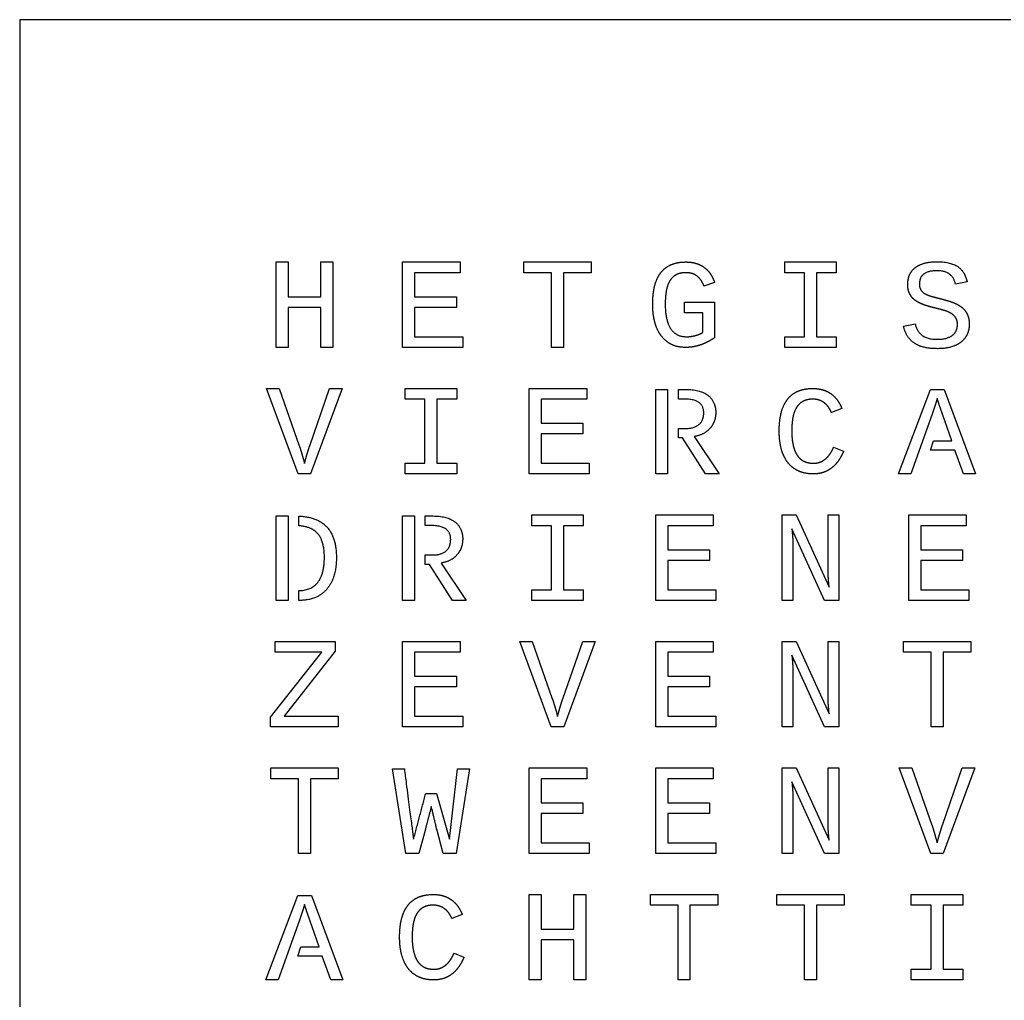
# Model space of a CAD drawing. Extents: x 0 to 550, y 0 to 550.
# Drawn here: x 0 to 259.4, y 291.6 to 550 of the extents above; entities that cross this region are included whole.
import ezdxf

# ---------------------------------------------------------------- set-up
doc = ezdxf.new("R2010")
doc.units = 0
for name, color, linetype in [('Rectangle', 7, 'CONTINUOUS'), ('ShapeString', 7, 'CONTINUOUS'), ('ShapeString001', 7, 'CONTINUOUS'), ('ShapeString002', 7, 'CONTINUOUS'), ('ShapeString003', 7, 'CONTINUOUS'), ('ShapeString004', 7, 'CONTINUOUS'), ('ShapeString005', 7, 'CONTINUOUS'), ('ShapeString013', 7, 'CONTINUOUS'), ('ShapeString014', 7, 'CONTINUOUS'), ('ShapeString015', 7, 'CONTINUOUS'), ('ShapeString016', 7, 'CONTINUOUS'), ('ShapeString017', 7, 'CONTINUOUS'), ('ShapeString018', 7, 'CONTINUOUS'), ('ShapeString026', 7, 'CONTINUOUS'), ('ShapeString027', 7, 'CONTINUOUS'), ('ShapeString028', 7, 'CONTINUOUS'), ('ShapeString029', 7, 'CONTINUOUS'), ('ShapeString030', 7, 'CONTINUOUS'), ('ShapeString031', 7, 'CONTINUOUS'), ('ShapeString039', 7, 'CONTINUOUS'), ('ShapeString040', 7, 'CONTINUOUS'), ('ShapeString041', 7, 'CONTINUOUS'), ('ShapeString042', 7, 'CONTINUOUS'), ('ShapeString043', 7, 'CONTINUOUS'), ('ShapeString044', 7, 'CONTINUOUS'), ('ShapeString052', 7, 'CONTINUOUS'), ('ShapeString053', 7, 'CONTINUOUS'), ('ShapeString054', 7, 'CONTINUOUS'), ('ShapeString055', 7, 'CONTINUOUS'), ('ShapeString056', 7, 'CONTINUOUS'), ('ShapeString057', 7, 'CONTINUOUS'), ('ShapeString065', 7, 'CONTINUOUS'), ('ShapeString066', 7, 'CONTINUOUS'), ('ShapeString067', 7, 'CONTINUOUS'), ('ShapeString068', 7, 'CONTINUOUS'), ('ShapeString069', 7, 'CONTINUOUS'), ('ShapeString070', 7, 'CONTINUOUS')]:
    doc.layers.add(name, color=color, linetype=linetype)

msp = doc.modelspace()

# ---------------------------------------------------------------- linework, layer by layer
at = {"layer": 'Rectangle'}
for p, q in [((550, 550), (0, 550)), ((0, 550), (0, 0))]:
    msp.add_line(p, q, dxfattribs=at)
at = {"layer": 'ShapeString'}
for p, q in [((67.5535, 486.153), (70.708, 486.153)), ((67.5535, 463.642), (67.5535, 486.153)), ((70.708, 486.153), (70.708, 477.008)), ((79.3142, 486.153), (82.4578, 486.153)), ((79.3142, 477.008), (79.3142, 486.153)), ((82.4578, 486.153), (82.4578, 463.642)), ((70.708, 477.008), (79.3142, 477.008)), ((70.708, 474.194), (70.708, 463.642)), ((79.3142, 474.194), (70.708, 474.194)), ((79.3142, 463.642), (79.3142, 474.194)), ((70.708, 463.642), (67.5535, 463.642)), ((82.4578, 463.642), (79.3142, 463.642))]:
    msp.add_line(p, q, dxfattribs=at)
at = {"layer": 'ShapeString001'}
for p, q in [((100.887, 463.642), (100.887, 486.153)), ((100.887, 486.153), (116.044, 486.153)), ((116.044, 486.153), (116.044, 483.339)), ((104.041, 483.339), (104.041, 477.008)), ((116.044, 483.339), (104.041, 483.339)), ((104.041, 477.008), (115.055, 477.008)), ((115.055, 477.008), (115.055, 474.194)), ((104.041, 474.194), (104.041, 466.456)), ((115.055, 474.194), (104.041, 474.194)), ((104.041, 466.456), (116.714, 466.456)), ((116.714, 466.456), (116.714, 463.642)), ((116.714, 463.642), (100.887, 463.642))]:
    msp.add_line(p, q, dxfattribs=at)
at = {"layer": 'ShapeString002'}
for p, q in [((132.802, 486.153), (150.542, 486.153)), ((132.802, 483.339), (132.802, 486.153)), ((150.542, 486.153), (150.542, 483.339)), ((140.112, 483.339), (132.802, 483.339)), ((140.112, 463.642), (140.112, 483.339)), ((143.244, 483.339), (143.244, 463.642)), ((150.542, 483.339), (143.244, 483.339)), ((143.244, 463.642), (140.112, 463.642))]:
    msp.add_line(p, q, dxfattribs=at)
at = {"layer": 'ShapeString003'}
for p, q in [((183.073, 480.734), (180.249, 479.822)), ((175.138, 475.601), (183.04, 475.601)), ((175.138, 472.787), (175.138, 475.601)), ((183.04, 475.601), (183.04, 466.17)), ((179.974, 472.787), (175.138, 472.787)), ((179.974, 467.599), (179.974, 472.787))]:
    msp.add_line(p, q, dxfattribs=at)
for points in [[(168.839, 483.273), (169.917, 484.691), (171.565, 485.416)], [(171.565, 485.416), (173.214, 486.153), (175.478, 486.153)], [(175.478, 486.153), (177.127, 486.153), (178.369, 485.724)], [(178.369, 485.724), (179.611, 485.306), (180.523, 484.57)], [(167.257, 479.778), (167.773, 481.866), (168.839, 483.273)], [(172.972, 482.8), (171.939, 482.262), (171.291, 481.206)], [(175.5, 483.339), (174.016, 483.339), (172.972, 482.8)], [(178.479, 482.415), (177.336, 483.339), (175.5, 483.339)], [(180.523, 484.57), (181.447, 483.844), (182.062, 482.855)], [(182.062, 482.855), (182.678, 481.866), (183.073, 480.734)], [(171.291, 481.206), (170.642, 480.151), (170.345, 478.59)], [(180.249, 479.822), (179.622, 481.492), (178.479, 482.415)], [(166.751, 474.996), (166.751, 477.7), (167.257, 479.778)], [(170.345, 478.59), (170.059, 477.03), (170.059, 474.996)], [(167.279, 470.435), (166.751, 472.512), (166.751, 474.996)], [(170.059, 474.996), (170.059, 470.809), (171.455, 468.632)], [(168.872, 466.852), (167.806, 468.358), (167.279, 470.435)], [(171.455, 468.632), (172.851, 466.456), (175.687, 466.456)], [(177.16, 466.588), (177.841, 466.72), (178.391, 466.896)], [(178.391, 466.896), (178.952, 467.072), (179.347, 467.258)], [(179.347, 467.258), (179.754, 467.456), (179.974, 467.599)], [(171.576, 464.489), (169.95, 465.346), (168.872, 466.852)], [(175.423, 463.642), (173.214, 463.642), (171.576, 464.489)], [(175.687, 466.456), (176.478, 466.456), (177.16, 466.588)], [(179.93, 464.511), (178.974, 464.137), (177.841, 463.884)], [(181.666, 465.324), (180.886, 464.884), (179.93, 464.511)], [(183.04, 466.17), (182.447, 465.775), (181.666, 465.324)], [(177.841, 463.884), (176.709, 463.642), (175.423, 463.642)]]:
    msp.add_open_spline(points, degree=2, dxfattribs=at)
at = {"layer": 'ShapeString004'}
for p, q in [((201.546, 486.153), (215.121, 486.153)), ((201.546, 483.339), (201.546, 486.153)), ((215.121, 486.153), (215.121, 483.339)), ((206.756, 483.339), (201.546, 483.339)), ((206.756, 466.456), (206.756, 483.339)), ((209.911, 483.339), (209.911, 466.456)), ((215.121, 483.339), (209.911, 483.339)), ((201.546, 466.456), (206.756, 466.456)), ((201.546, 463.642), (201.546, 466.456)), ((209.911, 466.456), (215.121, 466.456)), ((215.121, 466.456), (215.121, 463.642)), ((215.121, 463.642), (201.546, 463.642))]:
    msp.add_line(p, q, dxfattribs=at)
at = {"layer": 'ShapeString005'}
for p, q in [((249.608, 480.888), (246.508, 480.349)), ((232.857, 469.215), (235.902, 469.83))]:
    msp.add_line(p, q, dxfattribs=at)
for points in [[(236.166, 484.845), (238.166, 486.229), (241.694, 486.229)], [(241.694, 486.229), (247.014, 486.229), (248.718, 483.196)], [(233.945, 480.041), (233.945, 481.877), (234.539, 483.009)], [(234.539, 483.009), (235.132, 484.141), (236.166, 484.845)], [(241.672, 483.855), (238.034, 483.855), (237.254, 481.734)], [(246.508, 480.349), (245.75, 483.855), (241.672, 483.855)], [(248.718, 483.196), (249.278, 482.207), (249.608, 480.888)], [(235.012, 476.898), (233.945, 478.217), (233.945, 480.041)], [(237.254, 481.734), (237.012, 481.086), (237.012, 480.217)], [(237.012, 480.217), (237.012, 479.36), (237.441, 478.733)], [(237.441, 478.733), (237.88, 478.118), (238.628, 477.711)], [(238.628, 477.711), (239.386, 477.315), (240.375, 477.052)], [(236.177, 475.854), (235.506, 476.293), (235.012, 476.898)], [(237.616, 475.095), (236.847, 475.414), (236.177, 475.854)], [(239.232, 474.535), (238.397, 474.776), (237.616, 475.095)], [(240.375, 477.052), (241.376, 476.788), (242.398, 476.524)], [(242.398, 476.524), (243.42, 476.26), (244.343, 475.997)], [(244.343, 475.997), (245.266, 475.744), (246.113, 475.392)], [(246.113, 475.392), (246.97, 475.051), (247.696, 474.579)], [(241.046, 474.04), (240.079, 474.293), (239.232, 474.535)], [(243.112, 473.512), (242.024, 473.798), (241.046, 474.04)], [(245.08, 472.765), (244.211, 473.227), (243.112, 473.512)], [(246.497, 471.578), (245.959, 472.303), (245.08, 472.765)], [(247.696, 474.579), (248.432, 474.117), (248.971, 473.436)], [(248.971, 473.436), (249.52, 472.765), (249.828, 471.853)], [(235.902, 469.83), (236.792, 465.775), (241.694, 465.775)], [(247.036, 469.753), (247.036, 470.853), (246.497, 471.578)], [(246.64, 467.918), (247.036, 468.654), (247.036, 469.753)], [(250.147, 469.643), (250.147, 468.347), (249.63, 467.159)], [(249.828, 471.853), (250.147, 470.951), (250.147, 469.643)], [(235.594, 464.829), (233.451, 466.346), (232.857, 469.215)], [(241.694, 465.775), (245.497, 465.775), (246.64, 467.918)], [(249.63, 467.159), (249.124, 465.983), (248.069, 465.126)], [(241.804, 463.312), (237.748, 463.312), (235.594, 464.829)], [(248.069, 465.126), (245.86, 463.312), (241.804, 463.312)]]:
    msp.add_open_spline(points, degree=2, dxfattribs=at)
at = {"layer": 'ShapeString013'}
for p, q in [((65.0474, 452.819), (68.3668, 452.819)), ((73.3789, 430.309), (65.0474, 452.819)), ((68.3668, 452.819), (73.6427, 437.739)), ((76.4125, 437.739), (81.6554, 452.819)), ((84.9638, 452.819), (76.6433, 430.309)), ((81.6554, 452.819), (84.9638, 452.819)), ((76.6433, 430.309), (73.3789, 430.309))]:
    msp.add_line(p, q, dxfattribs=at)
for points in [[(73.6427, 437.739), (73.9065, 436.992), (74.1483, 436.178)], [(74.1483, 436.178), (74.3901, 435.365), (74.5879, 434.661)], [(75.4563, 434.628), (75.6541, 435.321), (75.8959, 436.134)], [(75.8959, 436.134), (76.1487, 436.959), (76.4125, 437.739)], [(74.5879, 434.661), (74.8188, 433.859), (75.0276, 433.079)], [(75.0276, 433.079), (75.2254, 433.826), (75.4563, 434.628)]]:
    msp.add_open_spline(points, degree=2, dxfattribs=at)
at = {"layer": 'ShapeString014'}
for p, q in [((101.546, 452.819), (115.121, 452.819)), ((101.546, 450.005), (101.546, 452.819)), ((115.121, 452.819), (115.121, 450.005)), ((106.756, 450.005), (101.546, 450.005)), ((106.756, 433.123), (106.756, 450.005)), ((109.911, 450.005), (109.911, 433.123)), ((115.121, 450.005), (109.911, 450.005)), ((101.546, 433.123), (106.756, 433.123)), ((101.546, 430.309), (101.546, 433.123)), ((109.911, 433.123), (115.121, 433.123)), ((115.121, 433.123), (115.121, 430.309)), ((115.121, 430.309), (101.546, 430.309))]:
    msp.add_line(p, q, dxfattribs=at)
at = {"layer": 'ShapeString015'}
for p, q in [((134.22, 430.309), (134.22, 452.819)), ((134.22, 452.819), (149.377, 452.819)), ((149.377, 452.819), (149.377, 450.005)), ((137.375, 450.005), (137.375, 443.674)), ((149.377, 450.005), (137.375, 450.005)), ((137.375, 443.674), (148.388, 443.674)), ((148.388, 443.674), (148.388, 440.861)), ((137.375, 440.861), (137.375, 433.123)), ((148.388, 440.861), (137.375, 440.861)), ((137.375, 433.123), (150.048, 433.123)), ((150.048, 433.123), (150.048, 430.309)), ((150.048, 430.309), (134.22, 430.309))]:
    msp.add_line(p, q, dxfattribs=at)
at = {"layer": 'ShapeString016'}
for p, q in [((167.553, 452.555), (170.686, 452.555)), ((167.553, 430.309), (167.553, 452.555)), ((170.686, 452.555), (170.686, 430.309)), ((173.522, 452.555), (175.5, 452.555)), ((173.522, 450.027), (173.522, 452.555)), ((175.192, 450.027), (173.522, 450.027)), ((173.522, 442.278), (175.324, 442.278)), ((173.522, 439.794), (173.522, 442.278)), ((174.632, 439.794), (173.522, 439.794)), ((180.666, 430.309), (174.632, 439.794)), ((177.699, 440.157), (184.293, 430.309)), ((170.686, 430.309), (167.553, 430.309)), ((184.293, 430.309), (180.666, 430.309))]:
    msp.add_line(p, q, dxfattribs=at)
for points in [[(175.5, 452.555), (181.359, 452.555), (182.886, 448.972)], [(180.205, 446.356), (180.205, 450.027), (175.192, 450.027)], [(182.886, 448.972), (183.37, 447.84), (183.37, 446.609)], [(179.952, 444.785), (180.205, 445.532), (180.205, 446.356)], [(183.37, 446.609), (183.37, 445.378), (183.04, 444.367)], [(175.324, 442.278), (179.083, 442.278), (179.952, 444.785)], [(183.04, 444.367), (182.722, 443.356), (182.029, 442.509)], [(182.029, 442.509), (180.501, 440.619), (177.699, 440.157)]]:
    msp.add_open_spline(points, degree=2, dxfattribs=at)
at = {"layer": 'ShapeString017'}
for p, q in [((216.604, 447.521), (213.835, 446.488)), ((214.428, 437.343), (217.044, 436.299))]:
    msp.add_line(p, q, dxfattribs=at)
for points in [[(202.228, 449.928), (203.316, 451.346), (204.976, 452.083)], [(204.976, 452.083), (206.646, 452.819), (208.921, 452.819)], [(208.921, 452.819), (210.592, 452.819), (211.845, 452.38)], [(211.845, 452.38), (213.098, 451.951), (214.01, 451.214)], [(200.612, 446.422), (201.14, 448.511), (202.228, 449.928)], [(206.415, 449.467), (205.371, 448.939), (204.69, 447.884)], [(208.932, 450.005), (207.471, 450.005), (206.415, 449.467)], [(210.724, 449.698), (209.922, 450.005), (208.932, 450.005)], [(212.12, 448.906), (211.526, 449.401), (210.724, 449.698)], [(213.153, 447.785), (212.725, 448.423), (212.12, 448.906)], [(214.01, 451.214), (214.923, 450.478), (215.56, 449.522)], [(215.56, 449.522), (216.198, 448.566), (216.604, 447.521)], [(200.084, 441.663), (200.084, 444.345), (200.612, 446.422)], [(204.69, 447.884), (204.019, 446.829), (203.701, 445.268)], [(213.835, 446.488), (213.582, 447.148), (213.153, 447.785)], [(203.701, 445.268), (203.393, 443.718), (203.393, 441.663)], [(200.612, 437.014), (200.084, 439.102), (200.084, 441.663)], [(203.393, 441.663), (203.393, 439.619), (203.723, 438.025)], [(202.261, 433.43), (201.151, 434.925), (200.612, 437.014)], [(203.723, 438.025), (204.052, 436.442), (204.745, 435.343)], [(212.472, 434.42), (213.12, 435.013), (213.593, 435.772)], [(213.593, 435.772), (214.076, 436.53), (214.428, 437.343)], [(217.044, 436.299), (216.582, 435.167), (215.901, 434.101)], [(205.064, 431.122), (203.382, 431.947), (202.261, 433.43)], [(204.745, 435.343), (205.437, 434.244), (206.514, 433.683)], [(206.514, 433.683), (207.603, 433.123), (209.119, 433.123)], [(209.119, 433.123), (210.153, 433.123), (210.988, 433.474)], [(210.988, 433.474), (211.823, 433.837), (212.472, 434.42)], [(215.901, 434.101), (215.231, 433.035), (214.274, 432.188)], [(209.086, 430.309), (206.756, 430.309), (205.064, 431.122)], [(212.043, 430.825), (210.768, 430.309), (209.086, 430.309)], [(214.274, 432.188), (213.318, 431.342), (212.043, 430.825)]]:
    msp.add_open_spline(points, degree=2, dxfattribs=at)
at = {"layer": 'ShapeString018'}
for p, q in [((231.549, 430.309), (239.958, 452.555)), ((239.958, 452.555), (243.541, 452.555)), ((243.541, 452.555), (251.795, 430.309)), ((240.375, 446.038), (234.781, 430.309)), ((245.519, 439.069), (243.112, 446.038)), ((239.914, 436.607), (240.716, 439.069)), ((240.716, 439.069), (245.519, 439.069)), ((246.322, 436.607), (239.914, 436.607)), ((248.597, 430.309), (246.322, 436.607)), ((234.781, 430.309), (231.549, 430.309)), ((251.795, 430.309), (248.597, 430.309))]:
    msp.add_line(p, q, dxfattribs=at)
for points in [[(241.507, 449.533), (241.376, 449.093), (241.189, 448.511)], [(241.705, 450.181), (241.639, 449.983), (241.507, 449.533)], [(241.914, 449.544), (241.771, 449.983), (241.705, 450.181)], [(242.244, 448.522), (242.057, 449.104), (241.914, 449.544)], [(240.782, 447.291), (240.474, 446.334), (240.375, 446.038)], [(241.189, 448.511), (241.002, 447.939), (240.782, 447.291)], [(242.662, 447.313), (242.431, 447.95), (242.244, 448.522)], [(243.112, 446.038), (242.793, 446.928), (242.662, 447.313)]]:
    msp.add_open_spline(points, degree=2, dxfattribs=at)
at = {"layer": 'ShapeString026'}
for p, q in [((67.5535, 419.222), (70.719, 419.222)), ((67.5535, 396.976), (67.5535, 419.222)), ((70.719, 419.222), (70.719, 396.976)), ((73.5218, 416.628), (73.5218, 419.2)), ((73.5218, 396.976), (73.5218, 399.548)), ((70.719, 396.976), (67.5535, 396.976)), ((73.6537, 396.976), (73.5218, 396.976))]:
    msp.add_line(p, q, dxfattribs=at)
for points in [[(73.5218, 419.2), (83.436, 418.793), (83.436, 408.319)], [(78.4019, 414.716), (76.7752, 416.43), (73.5218, 416.628)], [(80.2705, 408.319), (80.2705, 412.759), (78.4019, 414.716)], [(73.5218, 399.548), (80.2705, 399.646), (80.2705, 408.319)], [(83.436, 408.319), (83.436, 402.834), (80.864, 399.877)], [(80.864, 399.877), (78.325, 396.976), (73.6537, 396.976)]]:
    msp.add_open_spline(points, degree=2, dxfattribs=at)
at = {"layer": 'ShapeString027'}
for p, q in [((100.887, 419.222), (104.019, 419.222)), ((100.887, 396.976), (100.887, 419.222)), ((104.019, 419.222), (104.019, 396.976)), ((106.855, 419.222), (108.834, 419.222)), ((106.855, 416.694), (106.855, 419.222)), ((108.526, 416.694), (106.855, 416.694)), ((106.855, 408.945), (108.658, 408.945)), ((106.855, 406.461), (106.855, 408.945)), ((107.965, 406.461), (106.855, 406.461)), ((114, 396.976), (107.965, 406.461)), ((111.032, 406.824), (117.627, 396.976)), ((104.019, 396.976), (100.887, 396.976)), ((117.627, 396.976), (114, 396.976))]:
    msp.add_line(p, q, dxfattribs=at)
for points in [[(108.834, 419.222), (114.692, 419.222), (116.22, 415.639)], [(113.538, 413.023), (113.538, 416.694), (108.526, 416.694)], [(116.22, 415.639), (116.703, 414.507), (116.703, 413.276)], [(113.285, 411.451), (113.538, 412.199), (113.538, 413.023)], [(116.703, 413.276), (116.703, 412.045), (116.374, 411.034)], [(108.658, 408.945), (112.417, 408.945), (113.285, 411.451)], [(116.374, 411.034), (116.055, 410.022), (115.362, 409.176)], [(115.362, 409.176), (113.835, 407.285), (111.032, 406.824)]]:
    msp.add_open_spline(points, degree=2, dxfattribs=at)
at = {"layer": 'ShapeString028'}
for p, q in [((134.88, 419.486), (148.454, 419.486)), ((134.88, 416.672), (134.88, 419.486)), ((148.454, 419.486), (148.454, 416.672)), ((140.09, 416.672), (134.88, 416.672)), ((140.09, 399.789), (140.09, 416.672)), ((143.244, 416.672), (143.244, 399.789)), ((148.454, 416.672), (143.244, 416.672)), ((134.88, 399.789), (140.09, 399.789)), ((134.88, 396.976), (134.88, 399.789)), ((143.244, 399.789), (148.454, 399.789)), ((148.454, 399.789), (148.454, 396.976)), ((148.454, 396.976), (134.88, 396.976))]:
    msp.add_line(p, q, dxfattribs=at)
at = {"layer": 'ShapeString029'}
for p, q in [((167.553, 396.976), (167.553, 419.486)), ((167.553, 419.486), (182.711, 419.486)), ((182.711, 419.486), (182.711, 416.672)), ((170.708, 416.672), (170.708, 410.341)), ((182.711, 416.672), (170.708, 416.672)), ((170.708, 410.341), (181.721, 410.341)), ((181.721, 410.341), (181.721, 407.527)), ((170.708, 407.527), (170.708, 399.789)), ((181.721, 407.527), (170.708, 407.527)), ((170.708, 399.789), (183.381, 399.789)), ((183.381, 399.789), (183.381, 396.976)), ((183.381, 396.976), (167.553, 396.976))]:
    msp.add_line(p, q, dxfattribs=at)
at = {"layer": 'ShapeString030'}
for p, q in [((200.887, 419.486), (204.547, 419.486)), ((200.887, 396.976), (200.887, 419.486)), ((204.547, 419.486), (213.252, 400.46)), ((212.955, 419.486), (215.791, 419.486)), ((212.955, 405.043), (212.955, 419.486)), ((215.791, 419.486), (215.791, 396.976)), ((211.999, 396.976), (203.426, 415.87)), ((203.69, 411.627), (203.69, 396.976)), ((203.69, 396.976), (200.887, 396.976)), ((215.791, 396.976), (211.999, 396.976))]:
    msp.add_line(p, q, dxfattribs=at)
for points in [[(203.426, 415.87), (203.492, 415.155), (203.558, 414.397)], [(203.558, 414.397), (203.613, 413.759), (203.646, 413.012)], [(203.646, 413.012), (203.69, 412.276), (203.69, 411.627)], [(212.999, 403.362), (212.955, 404.186), (212.955, 405.043)], [(213.109, 401.9), (213.043, 402.548), (212.999, 403.362)], [(213.252, 400.46), (213.175, 401.13), (213.109, 401.9)]]:
    msp.add_open_spline(points, degree=2, dxfattribs=at)
at = {"layer": 'ShapeString031'}
for p, q in [((234.22, 396.976), (234.22, 419.486)), ((234.22, 419.486), (249.377, 419.486)), ((249.377, 419.486), (249.377, 416.672)), ((237.375, 416.672), (237.375, 410.341)), ((249.377, 416.672), (237.375, 416.672)), ((237.375, 410.341), (248.388, 410.341)), ((248.388, 410.341), (248.388, 407.527)), ((237.375, 407.527), (237.375, 399.789)), ((248.388, 407.527), (237.375, 407.527)), ((237.375, 399.789), (250.048, 399.789)), ((250.048, 399.789), (250.048, 396.976)), ((250.048, 396.976), (234.22, 396.976))]:
    msp.add_line(p, q, dxfattribs=at)
at = {"layer": 'ShapeString039'}
for p, q in [((67.2897, 386.153), (83.1502, 386.153)), ((67.2897, 383.339), (67.2897, 386.153)), ((83.1502, 386.153), (83.1502, 383.614)), ((66.0916, 366.247), (79.578, 383.328)), ((79.578, 383.328), (67.2897, 383.339)), ((83.1502, 383.614), (69.6638, 366.456)), ((66.0916, 363.642), (66.0916, 366.247)), ((69.6638, 366.456), (83.9306, 366.456)), ((83.9306, 366.456), (83.9306, 363.642)), ((83.9306, 363.642), (66.0916, 363.642))]:
    msp.add_line(p, q, dxfattribs=at)
at = {"layer": 'ShapeString040'}
for p, q in [((100.887, 363.642), (100.887, 386.153)), ((100.887, 386.153), (116.044, 386.153)), ((116.044, 386.153), (116.044, 383.339)), ((104.041, 383.339), (104.041, 377.008)), ((116.044, 383.339), (104.041, 383.339)), ((104.041, 377.008), (115.055, 377.008)), ((115.055, 377.008), (115.055, 374.194)), ((104.041, 374.194), (104.041, 366.456)), ((115.055, 374.194), (104.041, 374.194)), ((104.041, 366.456), (116.714, 366.456)), ((116.714, 366.456), (116.714, 363.642)), ((116.714, 363.642), (100.887, 363.642))]:
    msp.add_line(p, q, dxfattribs=at)
at = {"layer": 'ShapeString041'}
for p, q in [((131.714, 386.153), (135.033, 386.153)), ((140.046, 363.642), (131.714, 386.153)), ((135.033, 386.153), (140.309, 371.072)), ((143.079, 371.072), (148.322, 386.153)), ((151.63, 386.153), (143.31, 363.642)), ((148.322, 386.153), (151.63, 386.153)), ((143.31, 363.642), (140.046, 363.642))]:
    msp.add_line(p, q, dxfattribs=at)
for points in [[(140.309, 371.072), (140.573, 370.325), (140.815, 369.512)], [(142.563, 369.468), (142.815, 370.292), (143.079, 371.072)], [(140.815, 369.512), (141.057, 368.698), (141.255, 367.995)], [(142.123, 367.962), (142.321, 368.654), (142.563, 369.468)], [(141.255, 367.995), (141.485, 367.192), (141.694, 366.412)], [(141.694, 366.412), (141.892, 367.159), (142.123, 367.962)]]:
    msp.add_open_spline(points, degree=2, dxfattribs=at)
at = {"layer": 'ShapeString042'}
for p, q in [((167.553, 363.642), (167.553, 386.153)), ((167.553, 386.153), (182.711, 386.153)), ((182.711, 386.153), (182.711, 383.339)), ((170.708, 383.339), (170.708, 377.008)), ((182.711, 383.339), (170.708, 383.339)), ((170.708, 377.008), (181.721, 377.008)), ((181.721, 377.008), (181.721, 374.194)), ((170.708, 374.194), (170.708, 366.456)), ((181.721, 374.194), (170.708, 374.194)), ((170.708, 366.456), (183.381, 366.456)), ((183.381, 366.456), (183.381, 363.642)), ((183.381, 363.642), (167.553, 363.642))]:
    msp.add_line(p, q, dxfattribs=at)
at = {"layer": 'ShapeString043'}
for p, q in [((200.887, 386.153), (204.547, 386.153)), ((200.887, 363.642), (200.887, 386.153)), ((204.547, 386.153), (213.252, 367.126)), ((212.955, 386.153), (215.791, 386.153)), ((212.955, 371.71), (212.955, 386.153)), ((215.791, 386.153), (215.791, 363.642)), ((211.999, 363.642), (203.426, 382.536)), ((203.69, 378.294), (203.69, 363.642)), ((203.69, 363.642), (200.887, 363.642)), ((215.791, 363.642), (211.999, 363.642))]:
    msp.add_line(p, q, dxfattribs=at)
for points in [[(203.426, 382.536), (203.492, 381.822), (203.558, 381.064)], [(203.558, 381.064), (203.613, 380.426), (203.646, 379.679)], [(203.646, 379.679), (203.69, 378.942), (203.69, 378.294)], [(212.999, 370.028), (212.955, 370.853), (212.955, 371.71)], [(213.109, 368.566), (213.043, 369.215), (212.999, 370.028)], [(213.252, 367.126), (213.175, 367.797), (213.109, 368.566)]]:
    msp.add_open_spline(points, degree=2, dxfattribs=at)
at = {"layer": 'ShapeString044'}
for p, q in [((232.802, 386.153), (250.542, 386.153)), ((232.802, 383.339), (232.802, 386.153)), ((250.542, 386.153), (250.542, 383.339)), ((240.112, 383.339), (232.802, 383.339)), ((240.112, 363.642), (240.112, 383.339)), ((243.244, 383.339), (243.244, 363.642)), ((250.542, 383.339), (243.244, 383.339)), ((243.244, 363.642), (240.112, 363.642))]:
    msp.add_line(p, q, dxfattribs=at)
at = {"layer": 'ShapeString052'}
for p, q in [((66.1356, 352.819), (83.8757, 352.819)), ((66.1356, 350.005), (66.1356, 352.819)), ((83.8757, 352.819), (83.8757, 350.005)), ((73.4448, 350.005), (66.1356, 350.005)), ((73.4448, 330.309), (73.4448, 350.005)), ((76.5774, 350.005), (76.5774, 330.309)), ((83.8757, 350.005), (76.5774, 350.005)), ((76.5774, 330.309), (73.4448, 330.309))]:
    msp.add_line(p, q, dxfattribs=at)
at = {"layer": 'ShapeString053'}
for p, q in [((98.2159, 352.555), (101.337, 352.555)), ((101.7, 330.309), (98.2159, 352.555)), ((113.241, 334.035), (115.351, 352.555)), ((118.462, 352.555), (115, 330.309)), ((115.351, 352.555), (118.462, 352.555)), ((106.954, 346.06), (109.845, 346.06)), ((109.845, 346.06), (113.241, 334.035)), ((106.877, 336.695), (105.129, 330.309)), ((111.57, 330.309), (109.856, 336.695)), ((105.129, 330.309), (101.7, 330.309)), ((115, 330.309), (111.57, 330.309))]:
    msp.add_line(p, q, dxfattribs=at)
for points in [[(101.337, 352.555), (103.558, 335.321), (103.756, 334.035)], [(103.756, 334.035), (105.36, 340.036), (106.954, 346.06)], [(108.438, 342.674), (107.646, 339.674), (106.877, 336.695)], [(109.856, 336.695), (109.724, 337.266), (108.438, 342.674)]]:
    msp.add_open_spline(points, degree=2, dxfattribs=at)
at = {"layer": 'ShapeString054'}
for p, q in [((134.22, 330.309), (134.22, 352.819)), ((134.22, 352.819), (149.377, 352.819)), ((149.377, 352.819), (149.377, 350.005)), ((137.375, 350.005), (137.375, 343.674)), ((149.377, 350.005), (137.375, 350.005)), ((137.375, 343.674), (148.388, 343.674)), ((148.388, 343.674), (148.388, 340.861)), ((137.375, 340.861), (137.375, 333.123)), ((148.388, 340.861), (137.375, 340.861)), ((137.375, 333.123), (150.048, 333.123)), ((150.048, 333.123), (150.048, 330.309)), ((150.048, 330.309), (134.22, 330.309))]:
    msp.add_line(p, q, dxfattribs=at)
at = {"layer": 'ShapeString055'}
for p, q in [((167.553, 330.309), (167.553, 352.819)), ((167.553, 352.819), (182.711, 352.819)), ((182.711, 352.819), (182.711, 350.005)), ((170.708, 350.005), (170.708, 343.674)), ((182.711, 350.005), (170.708, 350.005)), ((170.708, 343.674), (181.721, 343.674)), ((181.721, 343.674), (181.721, 340.861)), ((170.708, 340.861), (170.708, 333.123)), ((181.721, 340.861), (170.708, 340.861)), ((170.708, 333.123), (183.381, 333.123)), ((183.381, 333.123), (183.381, 330.309)), ((183.381, 330.309), (167.553, 330.309))]:
    msp.add_line(p, q, dxfattribs=at)
at = {"layer": 'ShapeString056'}
for p, q in [((200.887, 352.819), (204.547, 352.819)), ((200.887, 330.309), (200.887, 352.819)), ((204.547, 352.819), (213.252, 333.793)), ((212.955, 352.819), (215.791, 352.819)), ((212.955, 338.377), (212.955, 352.819)), ((215.791, 352.819), (215.791, 330.309)), ((211.999, 330.309), (203.426, 349.203)), ((203.69, 344.96), (203.69, 330.309)), ((203.69, 330.309), (200.887, 330.309)), ((215.791, 330.309), (211.999, 330.309))]:
    msp.add_line(p, q, dxfattribs=at)
for points in [[(203.426, 349.203), (203.492, 348.489), (203.558, 347.73)], [(203.558, 347.73), (203.613, 347.093), (203.646, 346.345)], [(203.646, 346.345), (203.69, 345.609), (203.69, 344.96)], [(212.999, 336.695), (212.955, 337.519), (212.955, 338.377)], [(213.109, 335.233), (213.043, 335.881), (212.999, 336.695)], [(213.252, 333.793), (213.175, 334.464), (213.109, 335.233)]]:
    msp.add_open_spline(points, degree=2, dxfattribs=at)
at = {"layer": 'ShapeString057'}
for p, q in [((231.714, 352.819), (235.033, 352.819)), ((240.046, 330.309), (231.714, 352.819)), ((235.033, 352.819), (240.309, 337.739)), ((243.079, 337.739), (248.322, 352.819)), ((251.63, 352.819), (243.31, 330.309)), ((248.322, 352.819), (251.63, 352.819)), ((243.31, 330.309), (240.046, 330.309))]:
    msp.add_line(p, q, dxfattribs=at)
for points in [[(240.309, 337.739), (240.573, 336.992), (240.815, 336.178)], [(242.563, 336.134), (242.815, 336.959), (243.079, 337.739)], [(240.815, 336.178), (241.057, 335.365), (241.255, 334.661)], [(241.255, 334.661), (241.485, 333.859), (241.694, 333.079)], [(241.694, 333.079), (241.892, 333.826), (242.123, 334.628)], [(242.123, 334.628), (242.321, 335.321), (242.563, 336.134)]]:
    msp.add_open_spline(points, degree=2, dxfattribs=at)
at = {"layer": 'ShapeString065'}
for p, q in [((64.8826, 296.976), (73.291, 319.222)), ((73.291, 319.222), (76.8741, 319.222)), ((76.8741, 319.222), (85.1287, 296.976)), ((73.7086, 312.704), (68.114, 296.976)), ((78.8526, 305.736), (76.4455, 312.704)), ((73.247, 303.274), (74.0494, 305.736)), ((74.0494, 305.736), (78.8526, 305.736)), ((79.655, 303.274), (73.247, 303.274)), ((81.9302, 296.976), (79.655, 303.274)), ((68.114, 296.976), (64.8826, 296.976)), ((85.1287, 296.976), (81.9302, 296.976))]:
    msp.add_line(p, q, dxfattribs=at)
for points in [[(75.0386, 316.848), (74.9726, 316.65), (74.8407, 316.199)], [(75.2474, 316.21), (75.1045, 316.65), (75.0386, 316.848)], [(74.1153, 313.957), (73.8076, 313.001), (73.7086, 312.704)], [(74.522, 315.177), (74.3351, 314.606), (74.1153, 313.957)], [(74.8407, 316.199), (74.7088, 315.76), (74.522, 315.177)], [(75.5772, 315.188), (75.3903, 315.771), (75.2474, 316.21)], [(75.9948, 313.979), (75.764, 314.617), (75.5772, 315.188)], [(76.4455, 312.704), (76.1267, 313.594), (75.9948, 313.979)]]:
    msp.add_open_spline(points, degree=2, dxfattribs=at)
at = {"layer": 'ShapeString066'}
for p, q in [((116.604, 314.188), (113.835, 313.155)), ((114.428, 304.01), (117.044, 302.966))]:
    msp.add_line(p, q, dxfattribs=at)
for points in [[(104.976, 318.749), (106.646, 319.486), (108.921, 319.486)], [(108.921, 319.486), (110.592, 319.486), (111.845, 319.046)], [(111.845, 319.046), (113.098, 318.618), (114.01, 317.881)], [(100.612, 313.089), (101.14, 315.177), (102.228, 316.595)], [(102.228, 316.595), (103.316, 318.013), (104.976, 318.749)], [(108.932, 316.672), (107.471, 316.672), (106.415, 316.134)], [(110.724, 316.364), (109.922, 316.672), (108.932, 316.672)], [(114.01, 317.881), (114.923, 317.145), (115.56, 316.188)], [(104.69, 314.551), (104.019, 313.496), (103.701, 311.935)], [(106.415, 316.134), (105.371, 315.606), (104.69, 314.551)], [(112.12, 315.573), (111.526, 316.068), (110.724, 316.364)], [(113.153, 314.452), (112.725, 315.089), (112.12, 315.573)], [(113.835, 313.155), (113.582, 313.814), (113.153, 314.452)], [(115.56, 316.188), (116.198, 315.232), (116.604, 314.188)], [(100.084, 308.33), (100.084, 311.012), (100.612, 313.089)], [(103.701, 311.935), (103.393, 310.385), (103.393, 308.33)], [(100.612, 303.68), (100.084, 305.769), (100.084, 308.33)], [(103.393, 308.33), (103.393, 306.285), (103.723, 304.691)], [(102.261, 300.097), (101.151, 301.592), (100.612, 303.68)], [(103.723, 304.691), (104.052, 303.109), (104.745, 302.01)], [(113.593, 302.438), (114.076, 303.197), (114.428, 304.01)], [(104.745, 302.01), (105.437, 300.91), (106.514, 300.35)], [(110.988, 300.141), (111.823, 300.504), (112.472, 301.086)], [(112.472, 301.086), (113.12, 301.68), (113.593, 302.438)], [(117.044, 302.966), (116.582, 301.834), (115.901, 300.768)], [(105.064, 297.789), (103.382, 298.613), (102.261, 300.097)], [(106.514, 300.35), (107.603, 299.789), (109.119, 299.789)], [(109.119, 299.789), (110.153, 299.789), (110.988, 300.141)], [(114.274, 298.855), (113.318, 298.009), (112.043, 297.492)], [(115.901, 300.768), (115.231, 299.701), (114.274, 298.855)], [(109.086, 296.976), (106.756, 296.976), (105.064, 297.789)], [(112.043, 297.492), (110.768, 296.976), (109.086, 296.976)]]:
    msp.add_open_spline(points, degree=2, dxfattribs=at)
at = {"layer": 'ShapeString067'}
for p, q in [((134.22, 319.486), (137.375, 319.486)), ((134.22, 296.976), (134.22, 319.486)), ((137.375, 319.486), (137.375, 310.341)), ((145.981, 319.486), (149.124, 319.486)), ((145.981, 310.341), (145.981, 319.486)), ((149.124, 319.486), (149.124, 296.976)), ((137.375, 310.341), (145.981, 310.341)), ((137.375, 307.527), (137.375, 296.976)), ((145.981, 307.527), (137.375, 307.527)), ((145.981, 296.976), (145.981, 307.527)), ((137.375, 296.976), (134.22, 296.976)), ((149.124, 296.976), (145.981, 296.976))]:
    msp.add_line(p, q, dxfattribs=at)
at = {"layer": 'ShapeString068'}
for p, q in [((166.136, 319.486), (183.876, 319.486)), ((166.136, 316.672), (166.136, 319.486)), ((183.876, 319.486), (183.876, 316.672)), ((173.445, 316.672), (166.136, 316.672)), ((173.445, 296.976), (173.445, 316.672)), ((176.577, 316.672), (176.577, 296.976)), ((183.876, 316.672), (176.577, 316.672)), ((176.577, 296.976), (173.445, 296.976))]:
    msp.add_line(p, q, dxfattribs=at)
at = {"layer": 'ShapeString069'}
for p, q in [((199.469, 319.486), (217.209, 319.486)), ((199.469, 316.672), (199.469, 319.486)), ((217.209, 319.486), (217.209, 316.672)), ((206.778, 316.672), (199.469, 316.672)), ((206.778, 296.976), (206.778, 316.672)), ((209.911, 316.672), (209.911, 296.976)), ((217.209, 316.672), (209.911, 316.672)), ((209.911, 296.976), (206.778, 296.976))]:
    msp.add_line(p, q, dxfattribs=at)
at = {"layer": 'ShapeString070'}
for p, q in [((234.88, 319.486), (248.454, 319.486)), ((234.88, 316.672), (234.88, 319.486)), ((248.454, 319.486), (248.454, 316.672)), ((240.09, 316.672), (234.88, 316.672)), ((240.09, 299.789), (240.09, 316.672)), ((243.244, 316.672), (243.244, 299.789)), ((248.454, 316.672), (243.244, 316.672)), ((234.88, 299.789), (240.09, 299.789)), ((234.88, 296.976), (234.88, 299.789)), ((243.244, 299.789), (248.454, 299.789)), ((248.454, 299.789), (248.454, 296.976)), ((248.454, 296.976), (234.88, 296.976))]:
    msp.add_line(p, q, dxfattribs=at)

doc.saveas('drawing.dxf')
